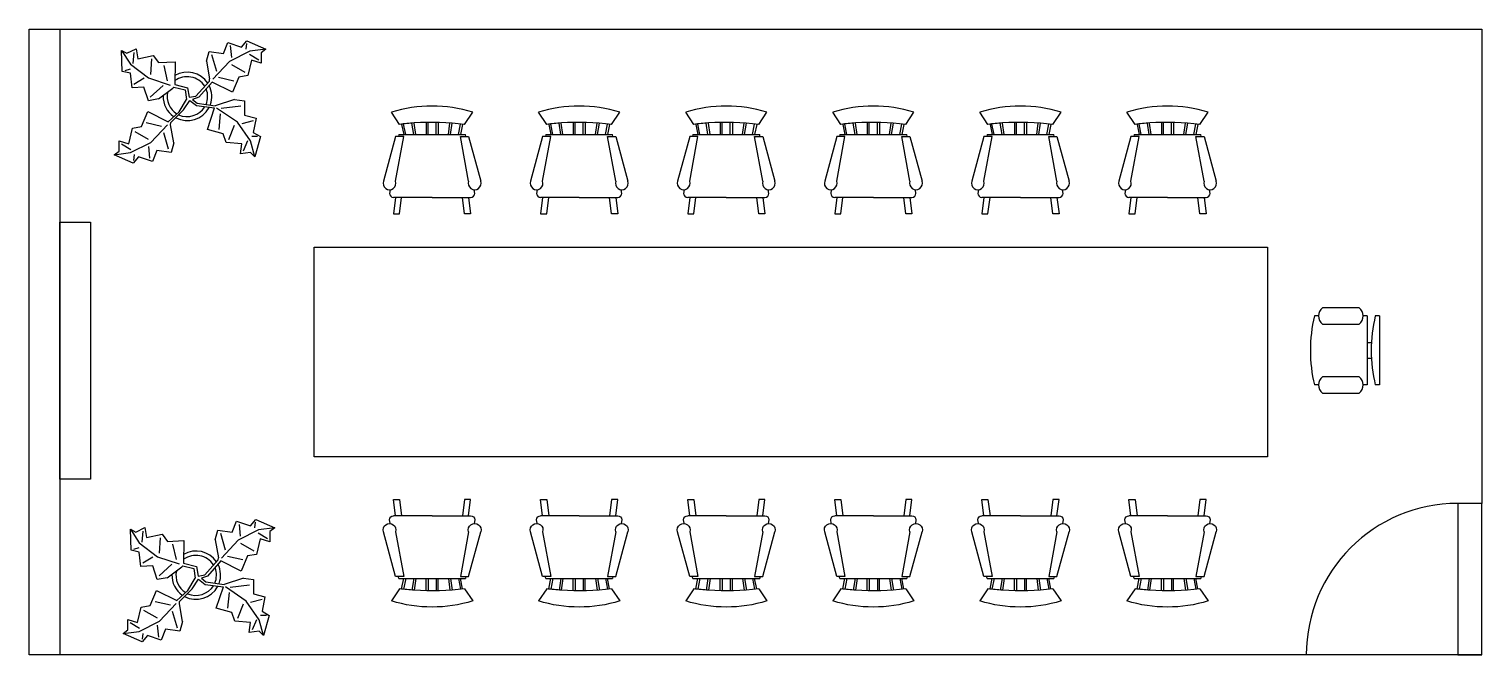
# Model space of a CAD drawing. Header units: inches. Extents: x -7 to 351, y -74 to 80.
import ezdxf

# ---------------------------------------------------------------- set-up
doc = ezdxf.new("R2010")
doc.units = ezdxf.units.IN
doc.header["$MEASUREMENT"] = 0

# ---------------------------------------------------------------- blocks, each defined once
blk = doc.blocks.new('Chair - Rocking')
at = {"linetype": 'Continuous'}
for p, q in [((-8, -4.5), (-10, -1.5)), ((8, -4.5), (10, -1.5)), ((-8.23428, -6.99939), (-8.3093, -7.47958)), ((-8.23041, -7), (8.23915, -7)), ((-7.5, -4.5), (-7, -7)), ((-6.5, -7), (-7.02225, -4.43)), ((-4.5, -7), (-4.96674, -4.19951)), ((-4, -7), (-4.40532, -4.16272)), ((-1.5, -4.05012), (-1.5, -7)), ((-1, -7), (-1, -4.05012)), ((1, -7), (1, -4.04655)), ((1.5, -4.05012), (1.5, -7)), ((4, -7), (4.40187, -4.18694)), ((4.5, -7), (4.96761, -4.19437)), ((6.5, -7), (7, -4.4057)), ((7.5, -4.5), (7, -7)), ((8.31071, -7.48854), (8.23449, -7.00073)), ((-9, -7.5), (-12, -18.49999)), ((-7, -7.5), (-9, -7.5)), ((-9, -18.49999), (-7, -7.5)), ((7, -7.5), (9, -7.5)), ((9, -18.49999), (7, -7.5)), ((9, -7.5), (12, -18.49999)), ((-10.36644, -20.64523), (-10.5, -21.49999)), ((10.5, -21.49999), (10.3575, -20.58798)), ((-9, -22.49999), (-9.5, -26.49999)), ((0, -22.49999), (-9.5, -22.49999)), ((-8, -26.49999), (-7.5, -22.49999)), ((0, -22.49999), (9.5, -22.49999)), ((8, -26.49999), (7.5, -22.49999)), ((9, -22.49999), (9.5, -26.49999)), ((-9.5, -26.49999), (-8, -26.49999)), ((9.5, -26.49999), (8, -26.49999))]:
    blk.add_line(p, q, dxfattribs=at)
for centre, radius, start, end in [((0, -34.08333), 34.08333, 72.93847, 107.0615), ((0, -68.25004), 64.25, 93.92211, 97.15267), ((0, -68.25004), 64.25, 82.84733, 93.92211), ((-10.5, -18.99999), 1.58114, 161.5651, 18.43495), ((10.5, -18.99999), 1.58114, 161.5651, 18.43495), ((-9.5, -21.49999), 1, 180, 270), ((9.5, -21.49999), 1, 270, 0)]:
    blk.add_arc(centre, radius, start, end, dxfattribs=at)
blk = doc.blocks.new('Chair - Desk')
at = {"linetype": 'Continuous'}
for p, q in [((-8.5, 0), (-8.5, -1)), ((-8.5, 0), (8.5, 0)), ((8.5, 0), (8.5, -1)), ((-8.5, -3), (-8.5, -4)), ((-8.5, -3), (8.5, -3)), ((-2, -3), (-2, -1.9355)), ((2, -1.9576), (2, -3)), ((8.5, -3), (8.5, -4)), ((-10.5, -5), (-10.5, -14)), ((-6.5, -14), (-6.5, -5)), ((6.5, -5), (6.5, -14)), ((10.5, -14), (10.5, -5)), ((-8.5, -15), (-8.5, -16)), ((8.5, -15), (8.5, -16))]:
    blk.add_line(p, q, dxfattribs=at)
for centre, radius, start, end in [((0, 34.625), 36.625, 256.5803, 283.4197), ((-8.5, -6.5), 2.5, 36.8699, 143.1301), ((8.5, -6.5), 2.5, 36.8699, 143.1301), ((-8.5, -12.5), 2.5, 216.8699, 323.1301), ((8.5, -12.5), 2.5, 216.8699, 323.1301), ((0, 19.625), 36.625, 256.5803, 283.4197)]:
    blk.add_arc(centre, radius, start, end, dxfattribs=at)
blk = doc.blocks.new('Plant - Rubber or Philodendron')
at = {"linetype": 'Continuous'}
for p, q in [((-16.2005, 11.4774), (-13.9899, 8.1064)), ((-16.2005, 11.4774), (-14.8639, 10.7964)), ((-16.0159, 6.3329), (-16.2005, 11.4774)), ((-14.8639, 10.7964), (-12.6195, 11.8975)), ((-13.3174, 8.325), (-13.0735, 11.0065)), ((-12.6195, 11.8975), (-12.1909, 9.4345)), ((4.6914, 8.8812), (5.3859, 11.2828)), ((5.3859, 11.2828), (8.8871, 10.7908)), ((8.8871, 10.7908), (9.9809, 13.4933)), ((9.9809, 13.4933), (13.3837, 12.301)), ((15.3859, 11.3055), (10.3916, 8.7942)), ((10.5828, 12.6946), (10.8893, 9.7953)), ((13.3837, 12.301), (14.68, 13.9039)), ((14.5816, 13.2037), (14.3848, 11.8033)), ((14.68, 13.9039), (19.3848, 11.8146)), ((19.3848, 11.8146), (15.3859, 11.3055)), ((19.3848, 11.8146), (18.1868, 10.9119)), ((18.1868, 10.9119), (18.1925, 8.4119)), ((-13.9899, 8.1064), (-9.5434, 4.7185)), ((-12.1909, 9.4345), (-8.3829, 10.3)), ((-8.8369, 9.409), (-9.0894, 5.6095)), ((-8.3829, 10.3), (-7.0549, 8.501)), ((-7.0549, 8.501), (-3.0284, 8.6941)), ((-4.8529, 4.012), (-5.7184, 7.82)), ((-3.0284, 8.6941), (-3.0709, 3.1041)), ((4.6914, 8.8812), (5.5014, 4.4831)), ((5.9878, 10.4842), (7.1971, 6.3869)), ((10.3916, 8.7942), (6.2847, 4.4028)), ((14.2977, 6.1031), (10.9934, 7.9956)), ((15.7909, 9.1065), (14.8995, 5.3044)), ((15.2875, 10.6053), (17.5907, 9.2105)), ((18.1925, 8.4119), (15.7909, 9.1065)), ((-14.0069, 5.8704), (-16.0159, 6.3329)), ((-15.3434, 6.5514), (-13.9984, 6.9884)), ((-13.5868, 2.2894), (-14.0069, 5.8704)), ((-13.1329, 3.1804), (-10.6614, 4.727)), ((-9.5434, 4.7185), (-4.1917, 2.9888)), ((2.1141, 0.2298), (5.4346, 3.9146)), ((6.1032, 3.6844), (2.8262, -0.031)), ((5.4346, 3.9146), (5.5014, 4.4831)), ((11.1089, 1.1958), (6.1032, 3.6844)), ((7.7005, 4.8881), (11.5025, 3.9967)), ((12.7005, 4.8994), (11.1089, 1.1958)), ((14.8995, 5.3044), (12.7005, 4.8994)), ((-10.6784, 2.491), (-13.5868, 2.2894)), ((-9.5858, -0.8715), (-10.6784, 2.491)), ((-9.1318, 0.0195), (-5.9793, 2.9025)), ((-7.1228, -0.443), (-3.5248, 2.2131)), ((-3.5248, 2.2131), (-3.3011, 2.4355)), ((-3.3011, 2.4355), (-0.5306, 1.7947)), ((-3.0709, 3.1041), (0.0797, 2.3163)), ((-0.5306, 1.7947), (-0.2255, -0.5527)), ((-0.5306, 1.7947), (-0.5306, 1.7947)), ((0.0797, 2.3163), (0.4866, -0.031)), ((0.4866, -0.031), (2.1141, 0.2298)), ((-11.3237, -7.2629), (-9.7321, -3.5593)), ((-9.7321, -3.5593), (-4.7264, -6.0479)), ((-7.1228, -0.443), (-9.5858, -0.8715)), ((-4.0579, -6.2781), (-0.9375, -3.1608)), ((-2.019, -3.6148), (-0.2255, -0.5527)), ((-0.9375, -3.1608), (0.5883, -0.8135)), ((0.5883, -0.8135), (2.2447, -2.0916)), ((2.8262, -0.031), (1.3003, -0.5527)), ((1.3003, -0.5527), (2.4193, -1.4655)), ((2.2447, -2.0916), (6.7108, -2.6626)), ((2.4193, -1.4655), (6.895, -2.1175)), ((4.943, -7.9659), (6.7108, -2.6626)), ((11.6605, -0.5413), (6.895, -2.1175)), ((12.3677, -6.1981), (7.219, -2.6772)), ((8.3544, -2.7453), (13.1973, -2.1704)), ((11.6605, -0.5413), (14.1354, -0.8948)), ((14.1354, -0.8948), (14.1354, -4.4304)), ((-6.3237, -7.2516), (-10.1257, -6.3602)), ((-9.0148, -11.1577), (-4.9047, -6.8122)), ((-2.019, -3.6148), (-4.7264, -6.0479)), ((-4.1246, -6.8466), (-4.0579, -6.2781)), ((-3.3146, -11.2447), (-4.1246, -6.8466)), ((8.125, -4.0768), (7.7715, -7.9659)), ((10.2463, -10.4408), (11.6605, -6.9053)), ((15.5496, -10.7943), (12.3677, -6.1981)), ((16.2567, -5.8446), (13.4283, -6.5517)), ((14.1354, -4.4304), (16.9638, -5.1375)), ((16.9638, -5.1375), (16.2567, -8.673)), ((-14.4141, -11.4699), (-13.5228, -7.6679)), ((-13.5228, -7.6679), (-11.3237, -7.2629)), ((-12.921, -8.4665), (-9.6166, -10.359)), ((-4.611, -12.8477), (-5.8203, -8.7504)), ((8.8321, -9.0266), (4.943, -7.9659)), ((9.5392, -11.1479), (8.8321, -9.0266)), ((17.3174, -9.7337), (15.9032, -9.7337)), ((16.2567, -8.673), (18.0245, -9.7337)), ((18.0245, -9.7337), (16.6103, -14.6834)), ((-18.008, -14.1781), (-16.8101, -13.2754)), ((-18.008, -14.1781), (-14.0091, -13.669)), ((-13.3032, -16.2674), (-18.008, -14.1781)), ((-16.8157, -10.7754), (-14.4141, -11.4699)), ((-16.8101, -13.2754), (-16.8157, -10.7754)), ((-13.9107, -12.9688), (-16.2139, -11.574)), ((-14.0091, -13.669), (-9.0148, -11.1577)), ((-13.2048, -15.5672), (-13.008, -14.1668)), ((-9.206, -15.0581), (-9.5126, -12.1588)), ((-7.5103, -13.1543), (-8.6042, -15.8568)), ((-4.0092, -13.6463), (-7.5103, -13.1543)), ((-3.3146, -11.2447), (-4.0092, -13.6463)), ((13.4283, -11.5015), (9.5392, -11.1479)), ((13.0748, -13.9763), (13.4283, -11.5015)), ((15.5496, -13.6228), (13.0748, -13.9763)), ((14.8425, -10.7943), (13.7819, -13.2692)), ((16.6103, -14.6834), (15.5496, -10.7943)), ((16.6103, -14.6834), (15.5496, -13.6228)), ((-12.0069, -14.6645), (-13.3032, -16.2674)), ((-8.6042, -15.8568), (-12.0069, -14.6645))]:
    blk.add_line(p, q, dxfattribs=at)
for centre, radius, start, end in [((0, 0), 6.1275, 34.37569, 120.1028), ((-0.0601, -0.2075), 5.2461, 33.82192, 124.9414), ((0.0308, 0.1664), 6, 178.6147, 235.1169), ((0.0308, 0.1664), 5, 168.1647, 238.6725), ((-0.2664, 0.1682), 5.2775, 338.4094, 20.03007), ((-0.098, 0.1364), 6.1288, 341.2017, 26.09184), ((-0.0234, 0.3825), 6.1492, 242.5812, 331.2714), ((-0.1102, 0.4886), 5.2883, 247.3711, 327.472)]:
    blk.add_arc(centre, radius, start, end, dxfattribs=at)

msp = doc.modelspace()

# ---------------------------------------------------------------- linework, layer by layer
for points in [[(-7.36, 80.26), (0.22, 80.26), (0.22, -73.91), (-7.36, -73.91)], [(0.22, 32.66), (7.8, 32.66), (7.8, -30.64), (0.22, -30.64)], [(62.85, 26.54), (297.77, 26.54), (297.77, -25.13), (62.85, -25.13)], [(350.63, -36.59), (344.68, -36.59), (344.68, -73.91), (350.63, -73.91)]]:
    msp.add_lwpolyline(points, close=True)
msp.add_lwpolyline([(350.63, -73.91), (-7.36, -73.91), (-7.36, 80.26), (350.63, 80.26), (350.63, -36.59)])
msp.add_arc((344.68, -73.91), 37.33, 90, 180)

# ---------------------------------------------------------------- block references
for name, p in [('Plant - Rubber or Philodendron', (31.63, 63.49)), ('Chair - Rocking', (91.95, 61.28)), ('Chair - Rocking', (128.19, 61.28)), ('Chair - Rocking', (164.43, 61.28)), ('Chair - Rocking', (200.68, 61.28)), ('Chair - Rocking', (236.92, 61.28)), ('Chair - Rocking', (273.16, 61.28)), ('Plant - Rubber or Philodendron', (33.8, -54.44))]:
    msp.add_blockref(name, p)
at = {"rotation": 270}
msp.add_blockref('Chair - Desk', (325.36, 1.09), dxfattribs=at)
at = {"xscale": -1, "rotation": 180}
for p in [(91.95, -62.12), (128.19, -62.12), (164.43, -62.12), (200.68, -62.12), (236.92, -62.12), (273.16, -62.12)]:
    msp.add_blockref('Chair - Rocking', p, dxfattribs=at)

doc.saveas('drawing.dxf')
